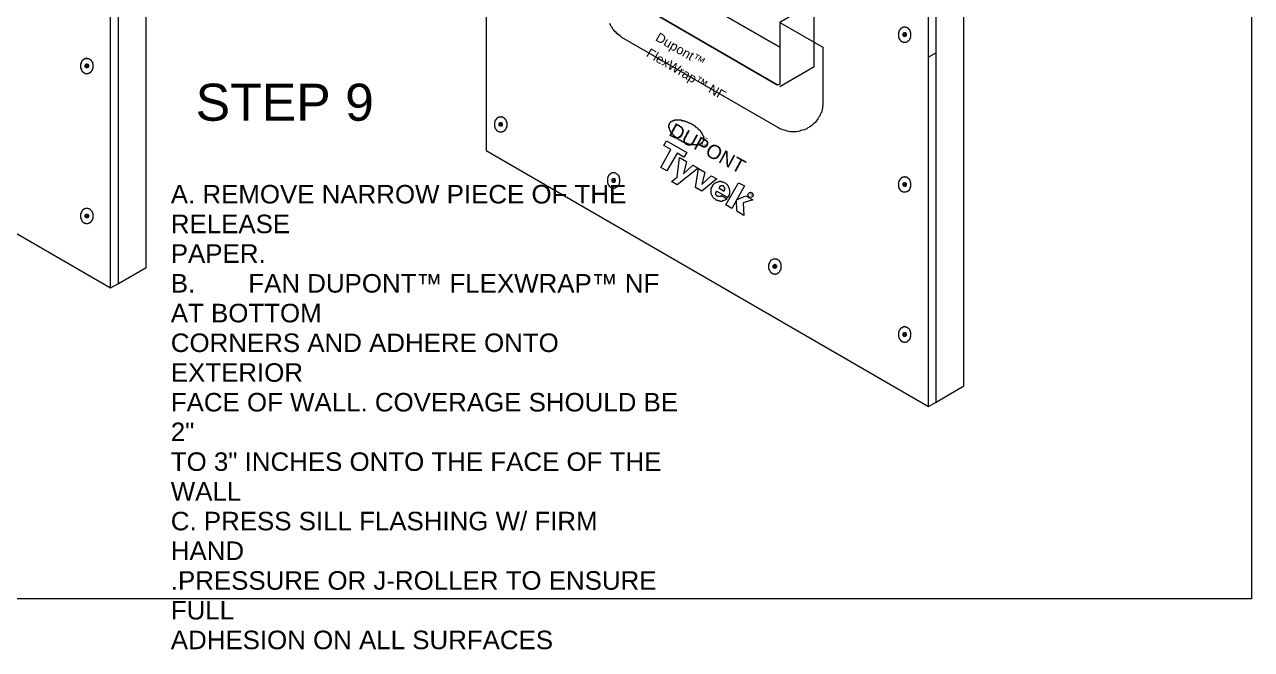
# Model space of a CAD drawing. Header units: inches. Extents: x 0 to 32.7, y -0.1 to 22.9.
# Drawn here: x 27.49 to 32.67, y -0.08 to 2.56 of the extents above; entities that cross this region are included whole.
import ezdxf

# ---------------------------------------------------------------- set-up
doc = ezdxf.new("R2010")
doc.units = ezdxf.units.IN
doc.header["$MEASUREMENT"] = 0
doc.layers.add('PDF_Geometry', color=7, linetype='Continuous', true_color=0x5d5d5d)
doc.layers.add('PDF_Text', color=7, linetype='Continuous')
doc.styles.add('PDF Arial', font='arial.ttf')
doc.styles.add('PDF Chief Blueprint', font='Chief_Blueprint.ttf')

msp = doc.modelspace()

# ---------------------------------------------------------------- linework, layer by layer
at = {"layer": 'PDF_Geometry', "color": 7, "lineweight": 18}
for points in [[(0.1854, 0.1336), (0.1854, 22.8836), (32.6721, 22.8836), (32.6721, 0.1336)], [(31.3088, 0.9453), (31.3088, 3.8919), (29.4421, 4.9569), (29.4421, 2.0253)]]:
    msp.add_lwpolyline(points, close=True, dxfattribs=at)
msp.add_lwpolyline([(27.8571, 3.6903), (27.8571, 4.3919), (25.9904, 5.4569), (25.9904, 2.5253), (27.8571, 1.4453), (27.8571, 3.6786)], dxfattribs=at)
at = {"layer": 'PDF_Geometry', "color": 254, "lineweight": 18, "true_color": 0xe1e1e1}
for points in [[(31.3088, 0.9453), (31.3421, 0.9636), (31.3421, 3.9119), (29.4754, 4.9769), (29.4421, 4.9569)], [(27.8571, 1.4453), (27.8904, 1.4636), (27.8904, 3.6703)], [(31.3421, 2.4369), (31.3088, 2.4186)]]:
    msp.add_lwpolyline(points, dxfattribs=at)
at = {"layer": 'PDF_Geometry', "color": 253, "lineweight": 18, "true_color": 0xa2a2a2}
for points in [[(27.8904, 1.4636), (28.0071, 1.5319), (28.0071, 4.4786), (27.9454, 4.5153), (27.8288, 4.4469), (27.8904, 4.4119), (28.0071, 4.4786)], [(31.3421, 0.9636), (31.4588, 1.0319), (31.4588, 3.9786), (31.3971, 4.0153), (31.2804, 3.9469), (31.3421, 3.9119), (31.4588, 3.9786)]]:
    msp.add_lwpolyline(points, dxfattribs=at)
at = {"layer": 'PDF_Geometry', "color": 251, "lineweight": 18, "true_color": 0x686868}
for points in [[(27.8571, 1.4453), (27.8571, 3.6786)], [(31.3088, 0.9453), (31.3088, 3.4903)], [(31.2021, 2.5136), (31.2154, 2.5136)], [(31.2088, 2.5219), (31.2088, 2.5053)], [(27.7504, 2.3819), (27.7638, 2.3819)], [(27.7571, 2.3903), (27.7571, 2.3736)], [(29.4971, 2.1353), (29.5104, 2.1353)], [(29.5038, 2.1436), (29.5038, 2.1269)], [(29.9738, 1.8986), (29.9871, 1.8986)], [(29.9804, 1.9069), (29.9804, 1.8903)], [(31.2021, 1.8819), (31.2154, 1.8819)], [(31.2088, 1.8903), (31.2088, 1.8736)], [(27.7504, 1.7486), (27.7638, 1.7486)], [(27.7571, 1.7569), (27.7571, 1.7403)], [(30.6538, 1.5353), (30.6671, 1.5353)], [(30.6604, 1.5453), (30.6604, 1.5269)], [(31.2021, 1.2486), (31.2154, 1.2486)], [(31.2088, 1.2569), (31.2088, 1.2403)]]:
    msp.add_lwpolyline(points, dxfattribs=at)
at = {"layer": 'PDF_Geometry', "color": 253, "lineweight": 18, "true_color": 0xb2b2b2}
for points in [[(30.2521, 2.7086), (30.6821, 2.4603), (30.2521, 2.7086)], [(30.6821, 2.2953), (30.8271, 2.3786), (30.8271, 2.6486), (30.6821, 2.5653), (30.6821, 2.3086), (30.6821, 2.3069), (30.6821, 2.3053), (30.6804, 2.3053), (30.6804, 2.3036), (30.6788, 2.3036), (30.6788, 2.3019), (30.6771, 2.3019), (30.6754, 2.3019), (30.6738, 2.3019), (30.6721, 2.3019), (30.6704, 2.3019), (30.1154, 2.6236), (30.6704, 2.3019)], [(30.6821, 2.5653), (30.8638, 2.4603), (30.8638, 2.2286), (30.8638, 2.2219), (30.8638, 2.2169), (30.8621, 2.2103), (30.8621, 2.2036), (30.8604, 2.1986), (30.8588, 2.1919), (30.8571, 2.1853), (30.8538, 2.1803), (30.8521, 2.1753), (30.8488, 2.1686), (30.8454, 2.1636), (30.8421, 2.1586), (30.8388, 2.1536), (30.8354, 2.1486), (30.8304, 2.1436), (30.8254, 2.1386), (30.8221, 2.1353), (30.8171, 2.1303), (30.8121, 2.1269), (30.8071, 2.1236), (30.8004, 2.1203), (30.7954, 2.1169), (30.7888, 2.1136), (30.7838, 2.1119), (30.7771, 2.1103), (30.7704, 2.1086), (30.7654, 2.1069), (30.7588, 2.1053), (30.7521, 2.1036), (30.7454, 2.1036), (30.7388, 2.1036), (30.7321, 2.1036), (30.7254, 2.1036), (30.7188, 2.1053), (30.7121, 2.1069), (30.7071, 2.1086), (30.7004, 2.1103), (30.6938, 2.1119), (30.6871, 2.1153), (30.6821, 2.1169), (30.6754, 2.1203), (30.0154, 2.5019), (30.0104, 2.5053), (30.0054, 2.5103), (29.9988, 2.5136), (29.9938, 2.5186), (29.9904, 2.5219), (29.9854, 2.5269), (29.9804, 2.5319), (29.9771, 2.5369), (29.9738, 2.5436), (29.9704, 2.5486), (29.9671, 2.5536), (29.9638, 2.5603)], [(30.6821, 2.4603), (30.6821, 2.3103), (30.6821, 2.3086)]]:
    msp.add_lwpolyline(points, dxfattribs=at)
at = {"layer": 'PDF_Geometry', "lineweight": 18}
for points in [[(31.2088, 2.5469), (31.2104, 2.5469), (31.2121, 2.5469), (31.2121, 2.5453), (31.2138, 2.5453), (31.2154, 2.5453), (31.2171, 2.5453), (31.2171, 2.5436), (31.2188, 2.5436), (31.2204, 2.5436), (31.2204, 2.5419), (31.2221, 2.5419), (31.2221, 2.5403), (31.2238, 2.5403), (31.2238, 2.5386), (31.2254, 2.5386), (31.2254, 2.5369), (31.2271, 2.5369), (31.2271, 2.5353), (31.2288, 2.5353), (31.2288, 2.5336), (31.2288, 2.5319), (31.2304, 2.5319), (31.2304, 2.5303), (31.2304, 2.5286), (31.2321, 2.5286), (31.2321, 2.5269), (31.2321, 2.5253), (31.2321, 2.5236), (31.2338, 2.5219), (31.2338, 2.5203), (31.2338, 2.5186), (31.2338, 2.5169), (31.2338, 2.5153), (31.2338, 2.5136), (31.2338, 2.5119), (31.2338, 2.5103), (31.2338, 2.5086), (31.2338, 2.5069), (31.2338, 2.5053), (31.2338, 2.5036), (31.2321, 2.5036), (31.2321, 2.5019), (31.2321, 2.5003), (31.2321, 2.4986), (31.2304, 2.4986), (31.2304, 2.4969), (31.2304, 2.4953), (31.2288, 2.4953), (31.2288, 2.4936), (31.2288, 2.4919), (31.2271, 2.4919), (31.2271, 2.4903), (31.2254, 2.4886), (31.2238, 2.4869), (31.2221, 2.4853), (31.2204, 2.4853), (31.2204, 2.4836), (31.2188, 2.4836), (31.2188, 2.4819), (31.2171, 2.4819), (31.2154, 2.4819), (31.2138, 2.4803), (31.2121, 2.4803), (31.2104, 2.4803), (31.2088, 2.4803), (31.2071, 2.4803), (31.2054, 2.4803), (31.2038, 2.4803), (31.2021, 2.4803), (31.2021, 2.4819), (31.2004, 2.4819), (31.1988, 2.4819), (31.1988, 2.4836), (31.1971, 2.4836), (31.1954, 2.4836), (31.1954, 2.4853), (31.1938, 2.4853), (31.1938, 2.4869), (31.1921, 2.4869), (31.1921, 2.4886), (31.1904, 2.4886), (31.1904, 2.4903), (31.1888, 2.4919), (31.1888, 2.4936), (31.1871, 2.4936), (31.1871, 2.4953), (31.1871, 2.4969), (31.1854, 2.4969), (31.1854, 2.4986), (31.1854, 2.5003), (31.1854, 2.5019), (31.1838, 2.5019), (31.1838, 2.5036), (31.1838, 2.5053), (31.1838, 2.5069), (31.1838, 2.5086), (31.1838, 2.5103), (31.1838, 2.5119), (31.1838, 2.5136), (31.1838, 2.5153), (31.1838, 2.5169), (31.1838, 2.5186), (31.1838, 2.5203), (31.1838, 2.5219), (31.1838, 2.5236), (31.1854, 2.5253), (31.1854, 2.5269), (31.1854, 2.5286), (31.1871, 2.5303), (31.1871, 2.5319), (31.1888, 2.5336), (31.1888, 2.5353), (31.1904, 2.5353), (31.1904, 2.5369), (31.1921, 2.5386), (31.1921, 2.5403), (31.1938, 2.5403), (31.1938, 2.5419), (31.1954, 2.5419), (31.1971, 2.5419), (31.1971, 2.5436), (31.1988, 2.5436), (31.2004, 2.5453), (31.2021, 2.5453), (31.2038, 2.5453), (31.2038, 2.5469), (31.2054, 2.5469), (31.2071, 2.5469)], [(27.7571, 2.4153), (27.7588, 2.4136), (27.7604, 2.4136), (27.7621, 2.4136), (27.7638, 2.4136), (27.7654, 2.4136), (27.7654, 2.4119), (27.7671, 2.4119), (27.7688, 2.4119), (27.7688, 2.4103), (27.7704, 2.4103), (27.7704, 2.4086), (27.7721, 2.4086), (27.7721, 2.4069), (27.7738, 2.4069), (27.7738, 2.4053), (27.7754, 2.4053), (27.7754, 2.4036), (27.7771, 2.4036), (27.7771, 2.4019), (27.7771, 2.4003), (27.7788, 2.4003), (27.7788, 2.3986), (27.7788, 2.3969), (27.7804, 2.3969), (27.7804, 2.3953), (27.7804, 2.3936), (27.7804, 2.3919), (27.7821, 2.3903), (27.7821, 2.3886), (27.7821, 2.3869), (27.7821, 2.3853), (27.7821, 2.3836), (27.7821, 2.3819), (27.7821, 2.3803), (27.7821, 2.3786), (27.7821, 2.3769), (27.7821, 2.3753), (27.7821, 2.3736), (27.7821, 2.3719), (27.7804, 2.3703), (27.7804, 2.3686), (27.7804, 2.3669), (27.7788, 2.3653), (27.7788, 2.3636), (27.7788, 2.3619), (27.7771, 2.3619), (27.7771, 2.3603), (27.7754, 2.3586), (27.7754, 2.3569), (27.7738, 2.3569), (27.7738, 2.3553), (27.7721, 2.3553), (27.7721, 2.3536), (27.7704, 2.3536), (27.7704, 2.3519), (27.7688, 2.3519), (27.7671, 2.3519), (27.7671, 2.3503), (27.7654, 2.3503), (27.7638, 2.3503), (27.7638, 2.3486), (27.7621, 2.3486), (27.7604, 2.3486), (27.7588, 2.3486), (27.7571, 2.3486), (27.7554, 2.3486), (27.7538, 2.3486), (27.7521, 2.3486), (27.7504, 2.3486), (27.7488, 2.3503), (27.7471, 2.3503), (27.7471, 2.3519), (27.7454, 2.3519), (27.7438, 2.3519), (27.7438, 2.3536), (27.7421, 2.3536), (27.7421, 2.3553), (27.7404, 2.3553), (27.7404, 2.3569), (27.7388, 2.3569), (27.7388, 2.3586), (27.7371, 2.3586), (27.7371, 2.3603), (27.7371, 2.3619), (27.7354, 2.3619), (27.7354, 2.3636), (27.7354, 2.3653), (27.7338, 2.3653), (27.7338, 2.3669), (27.7338, 2.3686), (27.7338, 2.3703), (27.7321, 2.3703), (27.7321, 2.3719), (27.7321, 2.3736), (27.7321, 2.3753), (27.7321, 2.3769), (27.7321, 2.3786), (27.7321, 2.3803), (27.7321, 2.3819), (27.7321, 2.3836), (27.7321, 2.3853), (27.7321, 2.3869), (27.7321, 2.3886), (27.7321, 2.3903), (27.7321, 2.3919), (27.7338, 2.3919), (27.7338, 2.3936), (27.7338, 2.3953), (27.7338, 2.3969), (27.7354, 2.3969), (27.7354, 2.3986), (27.7354, 2.4003), (27.7371, 2.4003), (27.7371, 2.4019), (27.7371, 2.4036), (27.7388, 2.4036), (27.7388, 2.4053), (27.7404, 2.4053), (27.7404, 2.4069), (27.7421, 2.4069), (27.7421, 2.4086), (27.7438, 2.4086), (27.7438, 2.4103), (27.7454, 2.4103), (27.7454, 2.4119), (27.7471, 2.4119), (27.7488, 2.4119), (27.7488, 2.4136), (27.7504, 2.4136), (27.7521, 2.4136), (27.7538, 2.4136), (27.7554, 2.4136), (27.7554, 2.4153)], [(29.5038, 2.1686), (29.5054, 2.1686), (29.5054, 2.1669), (29.5071, 2.1669), (29.5088, 2.1669), (29.5104, 2.1669), (29.5121, 2.1669), (29.5121, 2.1653), (29.5138, 2.1653), (29.5154, 2.1653), (29.5154, 2.1636), (29.5171, 2.1636), (29.5171, 2.1619), (29.5188, 2.1619), (29.5188, 2.1603), (29.5204, 2.1603), (29.5204, 2.1586), (29.5221, 2.1586), (29.5221, 2.1569), (29.5238, 2.1569), (29.5238, 2.1553), (29.5238, 2.1536), (29.5254, 2.1536), (29.5254, 2.1519), (29.5254, 2.1503), (29.5271, 2.1503), (29.5271, 2.1486), (29.5271, 2.1469), (29.5271, 2.1453), (29.5288, 2.1453), (29.5288, 2.1436), (29.5288, 2.1419), (29.5288, 2.1403), (29.5288, 2.1386), (29.5288, 2.1369), (29.5288, 2.1353), (29.5288, 2.1336), (29.5288, 2.1319), (29.5288, 2.1303), (29.5288, 2.1286), (29.5288, 2.1269), (29.5288, 2.1253), (29.5288, 2.1236), (29.5271, 2.1236), (29.5271, 2.1219), (29.5271, 2.1203), (29.5271, 2.1186), (29.5254, 2.1186), (29.5254, 2.1169), (29.5254, 2.1153), (29.5238, 2.1153), (29.5238, 2.1136), (29.5221, 2.1119), (29.5221, 2.1103), (29.5204, 2.1103), (29.5204, 2.1086), (29.5188, 2.1086), (29.5188, 2.1069), (29.5171, 2.1069), (29.5171, 2.1053), (29.5154, 2.1053), (29.5138, 2.1053), (29.5138, 2.1036), (29.5121, 2.1036), (29.5104, 2.1036), (29.5104, 2.1019), (29.5088, 2.1019), (29.5071, 2.1019), (29.5054, 2.1019), (29.5038, 2.1019), (29.5021, 2.1019), (29.5004, 2.1019), (29.4988, 2.1019), (29.4971, 2.1019), (29.4971, 2.1036), (29.4954, 2.1036), (29.4938, 2.1036), (29.4938, 2.1053), (29.4921, 2.1053), (29.4904, 2.1053), (29.4904, 2.1069), (29.4888, 2.1069), (29.4888, 2.1086), (29.4871, 2.1086), (29.4871, 2.1103), (29.4854, 2.1103), (29.4854, 2.1119), (29.4838, 2.1136), (29.4838, 2.1153), (29.4821, 2.1153), (29.4821, 2.1169), (29.4821, 2.1186), (29.4804, 2.1203), (29.4804, 2.1219), (29.4804, 2.1236), (29.4788, 2.1253), (29.4788, 2.1269), (29.4788, 2.1286), (29.4788, 2.1303), (29.4788, 2.1319), (29.4788, 2.1336), (29.4788, 2.1353), (29.4788, 2.1369), (29.4788, 2.1386), (29.4788, 2.1403), (29.4788, 2.1419), (29.4788, 2.1436), (29.4804, 2.1453), (29.4804, 2.1469), (29.4804, 2.1486), (29.4804, 2.1503), (29.4821, 2.1503), (29.4821, 2.1519), (29.4821, 2.1536), (29.4838, 2.1536), (29.4838, 2.1553), (29.4838, 2.1569), (29.4854, 2.1569), (29.4854, 2.1586), (29.4871, 2.1586), (29.4871, 2.1603), (29.4888, 2.1603), (29.4888, 2.1619), (29.4904, 2.1619), (29.4904, 2.1636), (29.4921, 2.1636), (29.4921, 2.1653), (29.4938, 2.1653), (29.4954, 2.1653), (29.4954, 2.1669), (29.4971, 2.1669), (29.4988, 2.1669), (29.5004, 2.1669), (29.5021, 2.1669), (29.5021, 2.1686)], [(29.9804, 1.9319), (29.9821, 1.9319), (29.9838, 1.9319), (29.9854, 1.9319), (29.9854, 1.9303), (29.9871, 1.9303), (29.9888, 1.9303), (29.9904, 1.9286), (29.9921, 1.9286), (29.9921, 1.9269), (29.9938, 1.9269), (29.9954, 1.9253), (29.9971, 1.9236), (29.9971, 1.9219), (29.9988, 1.9219), (29.9988, 1.9203), (30.0004, 1.9203), (30.0004, 1.9186), (30.0004, 1.9169), (30.0021, 1.9169), (30.0021, 1.9153), (30.0021, 1.9136), (30.0038, 1.9136), (30.0038, 1.9119), (30.0038, 1.9103), (30.0038, 1.9086), (30.0054, 1.9069), (30.0054, 1.9053), (30.0054, 1.9036), (30.0054, 1.9019), (30.0054, 1.9003), (30.0054, 1.8986), (30.0054, 1.8969), (30.0054, 1.8953), (30.0054, 1.8936), (30.0054, 1.8919), (30.0054, 1.8903), (30.0038, 1.8903), (30.0038, 1.8886), (30.0038, 1.8869), (30.0038, 1.8853), (30.0038, 1.8836), (30.0021, 1.8836), (30.0021, 1.8819), (30.0021, 1.8803), (30.0004, 1.8803), (30.0004, 1.8786), (30.0004, 1.8769), (29.9988, 1.8769), (29.9988, 1.8753), (29.9971, 1.8753), (29.9971, 1.8736), (29.9954, 1.8736), (29.9954, 1.8719), (29.9938, 1.8719), (29.9938, 1.8703), (29.9921, 1.8703), (29.9921, 1.8686), (29.9904, 1.8686), (29.9888, 1.8686), (29.9888, 1.8669), (29.9871, 1.8669), (29.9854, 1.8669), (29.9854, 1.8653), (29.9838, 1.8653), (29.9821, 1.8653), (29.9804, 1.8653), (29.9788, 1.8653), (29.9771, 1.8653), (29.9754, 1.8653), (29.9754, 1.8669), (29.9738, 1.8669), (29.9721, 1.8669), (29.9704, 1.8669), (29.9704, 1.8686), (29.9688, 1.8686), (29.9671, 1.8703), (29.9654, 1.8703), (29.9654, 1.8719), (29.9638, 1.8719), (29.9638, 1.8736), (29.9621, 1.8736), (29.9621, 1.8753), (29.9621, 1.8769), (29.9604, 1.8769), (29.9604, 1.8786), (29.9588, 1.8803), (29.9588, 1.8819), (29.9571, 1.8819), (29.9571, 1.8836), (29.9571, 1.8853), (29.9571, 1.8869), (29.9554, 1.8869), (29.9554, 1.8886), (29.9554, 1.8903), (29.9554, 1.8919), (29.9554, 1.8936), (29.9554, 1.8953), (29.9554, 1.8969), (29.9554, 1.8986), (29.9554, 1.9003), (29.9554, 1.9019), (29.9554, 1.9036), (29.9554, 1.9053), (29.9554, 1.9069), (29.9554, 1.9086), (29.9554, 1.9103), (29.9571, 1.9103), (29.9571, 1.9119), (29.9571, 1.9136), (29.9571, 1.9153), (29.9588, 1.9153), (29.9588, 1.9169), (29.9588, 1.9186), (29.9604, 1.9186), (29.9604, 1.9203), (29.9621, 1.9219), (29.9621, 1.9236), (29.9638, 1.9236), (29.9638, 1.9253), (29.9654, 1.9253), (29.9654, 1.9269), (29.9671, 1.9269), (29.9671, 1.9286), (29.9688, 1.9286), (29.9704, 1.9286), (29.9704, 1.9303), (29.9721, 1.9303), (29.9738, 1.9303), (29.9754, 1.9319), (29.9771, 1.9319), (29.9788, 1.9319)], [(31.2088, 1.9153), (31.2088, 1.9136), (31.2104, 1.9136), (31.2121, 1.9136), (31.2138, 1.9136), (31.2154, 1.9136), (31.2171, 1.9136), (31.2171, 1.9119), (31.2188, 1.9119), (31.2204, 1.9103), (31.2221, 1.9103), (31.2221, 1.9086), (31.2238, 1.9086), (31.2238, 1.9069), (31.2254, 1.9069), (31.2254, 1.9053), (31.2271, 1.9053), (31.2271, 1.9036), (31.2288, 1.9019), (31.2288, 1.9003), (31.2304, 1.9003), (31.2304, 1.8986), (31.2304, 1.8969), (31.2321, 1.8953), (31.2321, 1.8936), (31.2321, 1.8919), (31.2321, 1.8903), (31.2338, 1.8903), (31.2338, 1.8886), (31.2338, 1.8869), (31.2338, 1.8853), (31.2338, 1.8836), (31.2338, 1.8819), (31.2338, 1.8803), (31.2338, 1.8786), (31.2338, 1.8769), (31.2338, 1.8753), (31.2338, 1.8736), (31.2338, 1.8719), (31.2321, 1.8719), (31.2321, 1.8703), (31.2321, 1.8686), (31.2321, 1.8669), (31.2304, 1.8669), (31.2304, 1.8653), (31.2304, 1.8636), (31.2288, 1.8619), (31.2288, 1.8603), (31.2271, 1.8603), (31.2271, 1.8586), (31.2271, 1.8569), (31.2254, 1.8569), (31.2254, 1.8553), (31.2238, 1.8553), (31.2238, 1.8536), (31.2221, 1.8536), (31.2221, 1.8519), (31.2204, 1.8519), (31.2188, 1.8519), (31.2188, 1.8503), (31.2171, 1.8503), (31.2154, 1.8503), (31.2154, 1.8486), (31.2138, 1.8486), (31.2121, 1.8486), (31.2104, 1.8486), (31.2088, 1.8486), (31.2071, 1.8486), (31.2054, 1.8486), (31.2038, 1.8486), (31.2021, 1.8486), (31.2004, 1.8503), (31.1988, 1.8503), (31.1971, 1.8519), (31.1954, 1.8519), (31.1954, 1.8536), (31.1938, 1.8536), (31.1938, 1.8553), (31.1921, 1.8553), (31.1921, 1.8569), (31.1904, 1.8569), (31.1904, 1.8586), (31.1888, 1.8586), (31.1888, 1.8603), (31.1888, 1.8619), (31.1871, 1.8619), (31.1871, 1.8636), (31.1871, 1.8653), (31.1854, 1.8653), (31.1854, 1.8669), (31.1854, 1.8686), (31.1854, 1.8703), (31.1838, 1.8703), (31.1838, 1.8719), (31.1838, 1.8736), (31.1838, 1.8753), (31.1838, 1.8769), (31.1838, 1.8786), (31.1838, 1.8803), (31.1838, 1.8819), (31.1838, 1.8836), (31.1838, 1.8853), (31.1838, 1.8869), (31.1838, 1.8886), (31.1838, 1.8903), (31.1838, 1.8919), (31.1854, 1.8936), (31.1854, 1.8953), (31.1854, 1.8969), (31.1871, 1.8969), (31.1871, 1.8986), (31.1871, 1.9003), (31.1888, 1.9003), (31.1888, 1.9019), (31.1888, 1.9036), (31.1904, 1.9036), (31.1904, 1.9053), (31.1921, 1.9053), (31.1921, 1.9069), (31.1938, 1.9086), (31.1954, 1.9086), (31.1954, 1.9103), (31.1971, 1.9103), (31.1971, 1.9119), (31.1988, 1.9119), (31.2004, 1.9119), (31.2004, 1.9136), (31.2021, 1.9136), (31.2038, 1.9136), (31.2054, 1.9136), (31.2071, 1.9136), (31.2071, 1.9153)], [(27.7571, 1.7819), (27.7588, 1.7819), (27.7604, 1.7819), (27.7621, 1.7819), (27.7621, 1.7803), (27.7638, 1.7803), (27.7654, 1.7803), (27.7671, 1.7803), (27.7671, 1.7786), (27.7688, 1.7786), (27.7704, 1.7769), (27.7721, 1.7753), (27.7738, 1.7736), (27.7754, 1.7719), (27.7754, 1.7703), (27.7771, 1.7703), (27.7771, 1.7686), (27.7788, 1.7669), (27.7788, 1.7653), (27.7788, 1.7636), (27.7804, 1.7636), (27.7804, 1.7619), (27.7804, 1.7603), (27.7804, 1.7586), (27.7821, 1.7586), (27.7821, 1.7569), (27.7821, 1.7553), (27.7821, 1.7536), (27.7821, 1.7519), (27.7821, 1.7503), (27.7821, 1.7486), (27.7821, 1.7469), (27.7821, 1.7453), (27.7821, 1.7436), (27.7821, 1.7419), (27.7821, 1.7403), (27.7821, 1.7386), (27.7804, 1.7386), (27.7804, 1.7369), (27.7804, 1.7353), (27.7804, 1.7336), (27.7788, 1.7336), (27.7788, 1.7319), (27.7788, 1.7303), (27.7771, 1.7303), (27.7771, 1.7286), (27.7771, 1.7269), (27.7754, 1.7269), (27.7754, 1.7253), (27.7738, 1.7253), (27.7738, 1.7236), (27.7721, 1.7236), (27.7721, 1.7219), (27.7704, 1.7219), (27.7704, 1.7203), (27.7688, 1.7203), (27.7688, 1.7186), (27.7671, 1.7186), (27.7654, 1.7169), (27.7638, 1.7169), (27.7621, 1.7169), (27.7621, 1.7153), (27.7604, 1.7153), (27.7588, 1.7153), (27.7571, 1.7153), (27.7554, 1.7153), (27.7538, 1.7153), (27.7521, 1.7153), (27.7521, 1.7169), (27.7504, 1.7169), (27.7488, 1.7169), (27.7471, 1.7169), (27.7471, 1.7186), (27.7454, 1.7186), (27.7454, 1.7203), (27.7438, 1.7203), (27.7421, 1.7219), (27.7404, 1.7236), (27.7388, 1.7253), (27.7388, 1.7269), (27.7371, 1.7269), (27.7371, 1.7286), (27.7354, 1.7303), (27.7354, 1.7319), (27.7338, 1.7336), (27.7338, 1.7353), (27.7338, 1.7369), (27.7338, 1.7386), (27.7321, 1.7386), (27.7321, 1.7403), (27.7321, 1.7419), (27.7321, 1.7436), (27.7321, 1.7453), (27.7321, 1.7469), (27.7321, 1.7486), (27.7321, 1.7503), (27.7321, 1.7519), (27.7321, 1.7536), (27.7321, 1.7553), (27.7321, 1.7569), (27.7321, 1.7586), (27.7338, 1.7603), (27.7338, 1.7619), (27.7338, 1.7636), (27.7354, 1.7653), (27.7354, 1.7669), (27.7354, 1.7686), (27.7371, 1.7686), (27.7371, 1.7703), (27.7388, 1.7719), (27.7388, 1.7736), (27.7404, 1.7736), (27.7404, 1.7753), (27.7421, 1.7753), (27.7421, 1.7769), (27.7438, 1.7769), (27.7454, 1.7786), (27.7471, 1.7786), (27.7471, 1.7803), (27.7488, 1.7803), (27.7504, 1.7803), (27.7521, 1.7819), (27.7538, 1.7819), (27.7554, 1.7819)], [(30.6604, 1.5686), (30.6621, 1.5686), (30.6638, 1.5686), (30.6654, 1.5686), (30.6671, 1.5686), (30.6671, 1.5669), (30.6688, 1.5669), (30.6704, 1.5669), (30.6721, 1.5653), (30.6738, 1.5653), (30.6738, 1.5636), (30.6754, 1.5636), (30.6754, 1.5619), (30.6771, 1.5619), (30.6771, 1.5603), (30.6788, 1.5603), (30.6788, 1.5586), (30.6804, 1.5586), (30.6804, 1.5569), (30.6804, 1.5553), (30.6821, 1.5553), (30.6821, 1.5536), (30.6821, 1.5519), (30.6838, 1.5519), (30.6838, 1.5503), (30.6838, 1.5486), (30.6854, 1.5469), (30.6854, 1.5453), (30.6854, 1.5436), (30.6854, 1.5419), (30.6854, 1.5403), (30.6854, 1.5386), (30.6854, 1.5369), (30.6854, 1.5353), (30.6854, 1.5336), (30.6854, 1.5319), (30.6854, 1.5303), (30.6854, 1.5286), (30.6854, 1.5269), (30.6854, 1.5253), (30.6854, 1.5236), (30.6838, 1.5236), (30.6838, 1.5219), (30.6838, 1.5203), (30.6821, 1.5186), (30.6821, 1.5169), (30.6804, 1.5153), (30.6804, 1.5136), (30.6788, 1.5136), (30.6788, 1.5119), (30.6771, 1.5103), (30.6754, 1.5086), (30.6738, 1.5069), (30.6721, 1.5069), (30.6721, 1.5053), (30.6704, 1.5053), (30.6688, 1.5053), (30.6688, 1.5036), (30.6671, 1.5036), (30.6654, 1.5036), (30.6638, 1.5036), (30.6638, 1.5019), (30.6621, 1.5019), (30.6604, 1.5019), (30.6588, 1.5019), (30.6588, 1.5036), (30.6571, 1.5036), (30.6554, 1.5036), (30.6538, 1.5036), (30.6521, 1.5036), (30.6521, 1.5053), (30.6504, 1.5053), (30.6488, 1.5053), (30.6488, 1.5069), (30.6471, 1.5069), (30.6471, 1.5086), (30.6454, 1.5086), (30.6454, 1.5103), (30.6438, 1.5103), (30.6438, 1.5119), (30.6421, 1.5119), (30.6421, 1.5136), (30.6404, 1.5153), (30.6404, 1.5169), (30.6388, 1.5169), (30.6388, 1.5186), (30.6388, 1.5203), (30.6371, 1.5219), (30.6371, 1.5236), (30.6371, 1.5253), (30.6371, 1.5269), (30.6354, 1.5269), (30.6354, 1.5286), (30.6354, 1.5303), (30.6354, 1.5319), (30.6354, 1.5336), (30.6354, 1.5353), (30.6354, 1.5369), (30.6354, 1.5386), (30.6354, 1.5403), (30.6354, 1.5419), (30.6354, 1.5436), (30.6371, 1.5453), (30.6371, 1.5469), (30.6371, 1.5486), (30.6371, 1.5503), (30.6388, 1.5503), (30.6388, 1.5519), (30.6388, 1.5536), (30.6404, 1.5553), (30.6404, 1.5569), (30.6421, 1.5569), (30.6421, 1.5586), (30.6438, 1.5603), (30.6438, 1.5619), (30.6454, 1.5619), (30.6454, 1.5636), (30.6471, 1.5636), (30.6488, 1.5653), (30.6504, 1.5653), (30.6504, 1.5669), (30.6521, 1.5669), (30.6538, 1.5669), (30.6538, 1.5686), (30.6554, 1.5686), (30.6571, 1.5686), (30.6588, 1.5686)], [(31.2088, 1.2819), (31.2104, 1.2819), (31.2121, 1.2819), (31.2138, 1.2819), (31.2138, 1.2803), (31.2154, 1.2803), (31.2171, 1.2803), (31.2188, 1.2803), (31.2188, 1.2786), (31.2204, 1.2786), (31.2204, 1.2769), (31.2221, 1.2769), (31.2238, 1.2753), (31.2254, 1.2736), (31.2271, 1.2719), (31.2271, 1.2703), (31.2288, 1.2703), (31.2288, 1.2686), (31.2288, 1.2669), (31.2304, 1.2669), (31.2304, 1.2653), (31.2304, 1.2636), (31.2321, 1.2636), (31.2321, 1.2619), (31.2321, 1.2603), (31.2321, 1.2586), (31.2338, 1.2586), (31.2338, 1.2569), (31.2338, 1.2553), (31.2338, 1.2536), (31.2338, 1.2519), (31.2338, 1.2503), (31.2338, 1.2486), (31.2338, 1.2469), (31.2338, 1.2453), (31.2338, 1.2436), (31.2338, 1.2419), (31.2338, 1.2403), (31.2321, 1.2386), (31.2321, 1.2369), (31.2321, 1.2353), (31.2321, 1.2336), (31.2304, 1.2336), (31.2304, 1.2319), (31.2304, 1.2303), (31.2288, 1.2303), (31.2288, 1.2286), (31.2288, 1.2269), (31.2271, 1.2269), (31.2271, 1.2253), (31.2254, 1.2253), (31.2254, 1.2236), (31.2238, 1.2236), (31.2238, 1.2219), (31.2221, 1.2219), (31.2221, 1.2203), (31.2204, 1.2203), (31.2204, 1.2186), (31.2188, 1.2186), (31.2171, 1.2186), (31.2171, 1.2169), (31.2154, 1.2169), (31.2138, 1.2169), (31.2121, 1.2153), (31.2104, 1.2153), (31.2088, 1.2153), (31.2071, 1.2153), (31.2054, 1.2153), (31.2038, 1.2153), (31.2038, 1.2169), (31.2021, 1.2169), (31.2004, 1.2169), (31.1988, 1.2169), (31.1988, 1.2186), (31.1971, 1.2186), (31.1971, 1.2203), (31.1954, 1.2203), (31.1938, 1.2203), (31.1938, 1.2219), (31.1921, 1.2219), (31.1921, 1.2236), (31.1904, 1.2253), (31.1904, 1.2269), (31.1888, 1.2269), (31.1888, 1.2286), (31.1871, 1.2303), (31.1871, 1.2319), (31.1854, 1.2336), (31.1854, 1.2353), (31.1854, 1.2369), (31.1838, 1.2386), (31.1838, 1.2403), (31.1838, 1.2419), (31.1838, 1.2436), (31.1838, 1.2453), (31.1838, 1.2469), (31.1838, 1.2486), (31.1838, 1.2503), (31.1838, 1.2519), (31.1838, 1.2536), (31.1838, 1.2553), (31.1838, 1.2569), (31.1838, 1.2586), (31.1838, 1.2603), (31.1854, 1.2603), (31.1854, 1.2619), (31.1854, 1.2636), (31.1871, 1.2653), (31.1871, 1.2669), (31.1871, 1.2686), (31.1888, 1.2686), (31.1888, 1.2703), (31.1904, 1.2719), (31.1904, 1.2736), (31.1921, 1.2736), (31.1921, 1.2753), (31.1938, 1.2753), (31.1938, 1.2769), (31.1954, 1.2769), (31.1954, 1.2786), (31.1971, 1.2786), (31.1988, 1.2786), (31.1988, 1.2803), (31.2004, 1.2803), (31.2021, 1.2803), (31.2021, 1.2819), (31.2038, 1.2819), (31.2054, 1.2819), (31.2071, 1.2819)]]:
    msp.add_lwpolyline(points, close=True, dxfattribs=at)
at = {"layer": 'PDF_Geometry', "color": 251, "lineweight": 18, "true_color": 0x686868}
for points in [[(31.2088, 2.5219), (31.2104, 2.5219), (31.2121, 2.5219), (31.2121, 2.5203), (31.2138, 2.5203), (31.2138, 2.5186), (31.2138, 2.5169), (31.2154, 2.5169), (31.2154, 2.5153), (31.2154, 2.5136), (31.2154, 2.5119), (31.2154, 2.5103), (31.2138, 2.5103), (31.2138, 2.5086), (31.2138, 2.5069), (31.2121, 2.5069), (31.2121, 2.5053), (31.2104, 2.5053), (31.2088, 2.5053), (31.2071, 2.5053), (31.2054, 2.5053), (31.2054, 2.5069), (31.2038, 2.5069), (31.2038, 2.5086), (31.2021, 2.5086), (31.2021, 2.5103), (31.2021, 2.5119), (31.2021, 2.5136), (31.2021, 2.5153), (31.2021, 2.5169), (31.2021, 2.5186), (31.2038, 2.5186), (31.2038, 2.5203), (31.2054, 2.5203), (31.2054, 2.5219), (31.2071, 2.5219)], [(27.7571, 2.3903), (27.7588, 2.3903), (27.7588, 2.3886), (27.7604, 2.3886), (27.7621, 2.3886), (27.7621, 2.3869), (27.7621, 2.3853), (27.7638, 2.3853), (27.7638, 2.3836), (27.7638, 2.3819), (27.7638, 2.3803), (27.7638, 2.3786), (27.7638, 2.3769), (27.7621, 2.3769), (27.7621, 2.3753), (27.7604, 2.3753), (27.7604, 2.3736), (27.7588, 2.3736), (27.7571, 2.3736), (27.7554, 2.3736), (27.7538, 2.3736), (27.7538, 2.3753), (27.7521, 2.3753), (27.7521, 2.3769), (27.7504, 2.3769), (27.7504, 2.3786), (27.7504, 2.3803), (27.7504, 2.3819), (27.7504, 2.3836), (27.7504, 2.3853), (27.7521, 2.3869), (27.7521, 2.3886), (27.7538, 2.3886), (27.7538, 2.3903), (27.7554, 2.3903)], [(29.5038, 2.1436), (29.5054, 2.1436), (29.5071, 2.1436), (29.5071, 2.1419), (29.5088, 2.1419), (29.5088, 2.1403), (29.5088, 2.1386), (29.5104, 2.1386), (29.5104, 2.1369), (29.5104, 2.1353), (29.5104, 2.1336), (29.5104, 2.1319), (29.5104, 2.1303), (29.5088, 2.1303), (29.5088, 2.1286), (29.5071, 2.1286), (29.5071, 2.1269), (29.5054, 2.1269), (29.5038, 2.1269), (29.5021, 2.1269), (29.5004, 2.1269), (29.5004, 2.1286), (29.4988, 2.1286), (29.4988, 2.1303), (29.4971, 2.1303), (29.4971, 2.1319), (29.4971, 2.1336), (29.4971, 2.1353), (29.4971, 2.1369), (29.4971, 2.1386), (29.4988, 2.1386), (29.4988, 2.1403), (29.4988, 2.1419), (29.5004, 2.1419), (29.5004, 2.1436), (29.5021, 2.1436)], [(30.3571, 2.0636), (30.3571, 2.0619), (30.3554, 2.0619), (30.3554, 2.0603), (30.3538, 2.0586), (30.3538, 2.0569), (30.3521, 2.0569), (30.3521, 2.0553), (30.3504, 2.0553), (30.3488, 2.0553), (30.3488, 2.0536), (30.3471, 2.0536), (30.3454, 2.0519), (30.3438, 2.0519), (30.3421, 2.0519), (30.3421, 2.0503), (30.3404, 2.0503), (30.3388, 2.0503), (30.3371, 2.0503), (30.3371, 2.0486), (30.3354, 2.0486), (30.3338, 2.0486), (30.3321, 2.0486), (30.3304, 2.0486), (30.3288, 2.0486), (30.3271, 2.0486), (30.3254, 2.0486), (30.3238, 2.0486), (30.3221, 2.0486), (30.3204, 2.0486), (30.3188, 2.0486), (30.3171, 2.0486), (30.3154, 2.0486), (30.3138, 2.0486), (30.3121, 2.0486), (30.3104, 2.0486), (30.3088, 2.0486), (30.3071, 2.0486), (30.3054, 2.0503), (30.3038, 2.0503), (30.3021, 2.0503), (30.3004, 2.0503), (30.2988, 2.0519), (30.2971, 2.0519), (30.2954, 2.0519), (30.2938, 2.0519), (30.2921, 2.0536), (30.2904, 2.0536), (30.2888, 2.0553), (30.2871, 2.0553), (30.2854, 2.0553), (30.2838, 2.0553), (30.2821, 2.0569), (30.2804, 2.0569), (30.2788, 2.0586), (30.2771, 2.0586), (30.2754, 2.0603), (30.2738, 2.0603), (30.2721, 2.0619), (30.2704, 2.0619), (30.2688, 2.0619), (30.2688, 2.0636), (30.2671, 2.0636), (30.2654, 2.0653), (30.2638, 2.0653), (30.2621, 2.0669), (30.2604, 2.0669), (30.2604, 2.0686), (30.2588, 2.0686), (30.2571, 2.0703), (30.2554, 2.0703), (30.2538, 2.0719), (30.2521, 2.0736), (30.2504, 2.0736), (30.2488, 2.0753), (30.2471, 2.0769), (30.2454, 2.0786), (30.2438, 2.0803), (30.2421, 2.0803), (30.2421, 2.0819), (30.2404, 2.0819), (30.2388, 2.0836), (30.2388, 2.0853), (30.2371, 2.0853), (30.2354, 2.0869), (30.2338, 2.0886), (30.2321, 2.0903), (30.2321, 2.0919), (30.2304, 2.0919), (30.2304, 2.0936), (30.2288, 2.0936), (30.2288, 2.0953), (30.2271, 2.0953), (30.2271, 2.0969), (30.2254, 2.0986), (30.2238, 2.1003), (30.2238, 2.1019), (30.2221, 2.1019), (30.2221, 2.1036), (30.2204, 2.1053), (30.2204, 2.1069), (30.2188, 2.1069), (30.2188, 2.1086), (30.2188, 2.1103), (30.2171, 2.1103), (30.2171, 2.1119), (30.2171, 2.1136), (30.2154, 2.1153), (30.2154, 2.1169), (30.2154, 2.1186), (30.2154, 2.1203), (30.2138, 2.1203), (30.2138, 2.1219), (30.2138, 2.1236), (30.2138, 2.1253), (30.2138, 2.1269), (30.2138, 2.1286), (30.2138, 2.1303), (30.2138, 2.1319), (30.2138, 2.1336), (30.2154, 2.1336), (30.2154, 2.1353), (30.2154, 2.1369), (30.2154, 2.1386), (30.2171, 2.1386), (30.2171, 2.1403), (30.2188, 2.1419), (30.2188, 2.1436), (30.2204, 2.1436), (30.2204, 2.1453), (30.2221, 2.1453), (30.2221, 2.1469), (30.2238, 2.1469), (30.2254, 2.1486), (30.2271, 2.1486), (30.2271, 2.1503), (30.2288, 2.1503), (30.2304, 2.1503), (30.2321, 2.1519), (30.2338, 2.1519), (30.2354, 2.1519), (30.2371, 2.1519), (30.2371, 2.1536), (30.2388, 2.1536), (30.2404, 2.1536), (30.2421, 2.1536), (30.2438, 2.1536), (30.2454, 2.1536), (30.2471, 2.1536), (30.2488, 2.1536), (30.2504, 2.1536), (30.2521, 2.1536), (30.2538, 2.1536), (30.2554, 2.1536), (30.2571, 2.1536), (30.2588, 2.1536), (30.2604, 2.1536), (30.2621, 2.1536), (30.2638, 2.1536), (30.2654, 2.1536), (30.2654, 2.1519), (30.2671, 2.1519), (30.2688, 2.1519), (30.2704, 2.1519), (30.2721, 2.1519), (30.2738, 2.1503), (30.2754, 2.1503), (30.2771, 2.1503), (30.2788, 2.1503), (30.2804, 2.1486), (30.2821, 2.1486), (30.2838, 2.1486), (30.2854, 2.1469), (30.2871, 2.1469), (30.2888, 2.1469), (30.2904, 2.1453), (30.2921, 2.1453), (30.2938, 2.1436), (30.2954, 2.1436), (30.2971, 2.1436), (30.2988, 2.1419), (30.3004, 2.1419), (30.3004, 2.1403), (30.3021, 2.1403), (30.3038, 2.1403), (30.3054, 2.1386), (30.3071, 2.1386), (30.3088, 2.1369), (30.3104, 2.1369), (30.3104, 2.1353), (30.3121, 2.1353), (30.3138, 2.1336), (30.3154, 2.1336), (30.3171, 2.1319), (30.3188, 2.1303), (30.3204, 2.1303), (30.3221, 2.1286), (30.3238, 2.1286), (30.3238, 2.1269), (30.3254, 2.1253), (30.3271, 2.1253), (30.3271, 2.1236), (30.3288, 2.1236), (30.3304, 2.1219), (30.3321, 2.1203), (30.3338, 2.1203), (30.3338, 2.1186), (30.3354, 2.1169), (30.3371, 2.1169), (30.3371, 2.1153), (30.3388, 2.1153), (30.3388, 2.1136), (30.3404, 2.1136), (30.3421, 2.1119), (30.3421, 2.1103), (30.3438, 2.1103), (30.3438, 2.1086), (30.3454, 2.1086), (30.3454, 2.1069), (30.3471, 2.1069), (30.3471, 2.1053), (30.3471, 2.1036), (30.3488, 2.1036), (30.3488, 2.1019), (30.3504, 2.1019), (30.3504, 2.1003), (30.3521, 2.0986), (30.3521, 2.0969), (30.3538, 2.0953), (30.3538, 2.0936), (30.3554, 2.0919), (30.3554, 2.0903), (30.3571, 2.0886), (30.3571, 2.0869), (30.3588, 2.0853), (30.3588, 2.0836), (30.3588, 2.0819), (30.3588, 2.0803), (30.3588, 2.0786), (30.3604, 2.0786), (30.3604, 2.0769), (30.3604, 2.0753), (30.3604, 2.0736), (30.3604, 2.0719), (30.3588, 2.0703), (30.3588, 2.0686), (30.3588, 2.0669), (30.3588, 2.0653)], [(30.2888, 2.0169), (30.2771, 1.9969), (30.2488, 2.0136), (30.2054, 1.9386), (30.1788, 1.9536), (30.2221, 2.0286), (30.1921, 2.0453), (30.2038, 2.0653)], [(30.2604, 1.9936), (30.2871, 1.9786), (30.2754, 1.9269), (30.3138, 1.9636), (30.3371, 1.9503), (30.2488, 1.8803), (30.2238, 1.8936), (30.2488, 1.9119), (30.2588, 1.9953)], [(30.3654, 1.9336), (30.3521, 1.8819), (30.3921, 1.9186), (30.4154, 1.9053), (30.3521, 1.8536), (30.3254, 1.8686), (30.3388, 1.9486)], [(29.9804, 1.9069), (29.9821, 1.9069), (29.9838, 1.9069), (29.9838, 1.9053), (29.9854, 1.9053), (29.9854, 1.9036), (29.9854, 1.9019), (29.9871, 1.9019), (29.9871, 1.9003), (29.9871, 1.8986), (29.9871, 1.8969), (29.9871, 1.8953), (29.9854, 1.8953), (29.9854, 1.8936), (29.9854, 1.8919), (29.9838, 1.8919), (29.9821, 1.8903), (29.9804, 1.8903), (29.9788, 1.8903), (29.9771, 1.8903), (29.9771, 1.8919), (29.9754, 1.8919), (29.9754, 1.8936), (29.9738, 1.8936), (29.9738, 1.8953), (29.9738, 1.8969), (29.9738, 1.8986), (29.9738, 1.9003), (29.9738, 1.9019), (29.9738, 1.9036), (29.9754, 1.9036), (29.9754, 1.9053), (29.9771, 1.9053), (29.9771, 1.9069), (29.9788, 1.9069)], [(30.4571, 1.8836), (30.4554, 1.8836), (30.4538, 1.8853), (30.4521, 1.8869), (30.4488, 1.8886), (30.4471, 1.8886), (30.4454, 1.8903), (30.4438, 1.8903), (30.4421, 1.8919), (30.4388, 1.8919), (30.4371, 1.8919), (30.4354, 1.8919), (30.4338, 1.8936), (30.4304, 1.8936), (30.4288, 1.8936), (30.4271, 1.8936), (30.4238, 1.8936), (30.4221, 1.8919), (30.4204, 1.8919), (30.4188, 1.8919), (30.4154, 1.8903), (30.4138, 1.8903), (30.4121, 1.8886), (30.4104, 1.8886), (30.4088, 1.8869), (30.4071, 1.8869), (30.4054, 1.8853), (30.4038, 1.8836), (30.4021, 1.8819), (30.4004, 1.8819), (30.3904, 1.8653), (30.3904, 1.8619), (30.3904, 1.8603), (30.3904, 1.8586), (30.3904, 1.8553), (30.3904, 1.8536), (30.3904, 1.8519), (30.3904, 1.8486), (30.3904, 1.8469), (30.3904, 1.8453), (30.3921, 1.8436), (30.3921, 1.8403), (30.3938, 1.8386), (30.3938, 1.8369), (30.3954, 1.8353), (30.3954, 1.8319), (30.3971, 1.8303), (30.3988, 1.8286), (30.4004, 1.8269), (30.4021, 1.8253), (30.4038, 1.8236), (30.4054, 1.8219), (30.4071, 1.8219), (30.4088, 1.8203), (30.4104, 1.8186), (30.4121, 1.8169), (30.4138, 1.8169), (30.4154, 1.8153), (30.4188, 1.8153), (30.4204, 1.8136), (30.4221, 1.8136), (30.4238, 1.8136), (30.4271, 1.8136), (30.4288, 1.8119), (30.4304, 1.8119), (30.4338, 1.8119), (30.4354, 1.8119), (30.4371, 1.8119), (30.4404, 1.8136), (30.4421, 1.8136), (30.4438, 1.8136), (30.4471, 1.8153), (30.4488, 1.8153), (30.4504, 1.8169), (30.4521, 1.8169), (30.4538, 1.8186), (30.4571, 1.8203), (30.4588, 1.8203), (30.4354, 1.8336), (30.4338, 1.8336), (30.4338, 1.8319), (30.4321, 1.8319), (30.4321, 1.8303), (30.4304, 1.8303), (30.4288, 1.8303), (30.4271, 1.8303), (30.4254, 1.8303), (30.4238, 1.8303), (30.4221, 1.8303), (30.4204, 1.8303), (30.4188, 1.8303), (30.4188, 1.8319), (30.4171, 1.8319), (30.4171, 1.8336), (30.4154, 1.8336), (30.4138, 1.8353), (30.4138, 1.8369), (30.4121, 1.8386), (30.4121, 1.8403), (30.4121, 1.8419), (30.4121, 1.8436), (30.4121, 1.8453), (30.4121, 1.8469), (30.4154, 1.8536), (30.4621, 1.8269), (30.4688, 1.8369), (30.4688, 1.8403), (30.4688, 1.8419), (30.4704, 1.8436), (30.4704, 1.8453), (30.4704, 1.8486), (30.4704, 1.8503), (30.4704, 1.8519), (30.4704, 1.8553), (30.4704, 1.8569), (30.4704, 1.8586), (30.4688, 1.8603), (30.4688, 1.8636), (30.4688, 1.8653), (30.4671, 1.8669), (30.4671, 1.8686), (30.4654, 1.8703), (30.4654, 1.8736), (30.4638, 1.8753), (30.4621, 1.8769), (30.4604, 1.8786), (30.4604, 1.8803), (30.4588, 1.8819)], [(30.4238, 1.8669), (30.4471, 1.8536), (30.4471, 1.8553), (30.4488, 1.8569), (30.4488, 1.8586), (30.4488, 1.8603), (30.4504, 1.8619), (30.4504, 1.8636), (30.4504, 1.8653), (30.4488, 1.8653), (30.4488, 1.8669), (30.4488, 1.8686), (30.4471, 1.8703), (30.4471, 1.8719), (30.4454, 1.8719), (30.4454, 1.8736), (30.4438, 1.8736), (30.4421, 1.8753), (30.4404, 1.8753), (30.4388, 1.8753), (30.4371, 1.8753), (30.4354, 1.8753), (30.4338, 1.8753), (30.4321, 1.8753), (30.4304, 1.8736), (30.4288, 1.8736), (30.4288, 1.8719), (30.4271, 1.8719), (30.4271, 1.8703), (30.4254, 1.8703), (30.4254, 1.8686), (30.4254, 1.8669)], [(30.5321, 1.8753), (30.4788, 1.7803), (30.4538, 1.7953), (30.5071, 1.8886)], [(31.2088, 1.8903), (31.2104, 1.8903), (31.2104, 1.8886), (31.2121, 1.8886), (31.2138, 1.8886), (31.2138, 1.8869), (31.2138, 1.8853), (31.2154, 1.8853), (31.2154, 1.8836), (31.2154, 1.8819), (31.2154, 1.8803), (31.2154, 1.8786), (31.2138, 1.8769), (31.2138, 1.8753), (31.2121, 1.8753), (31.2121, 1.8736), (31.2104, 1.8736), (31.2088, 1.8736), (31.2071, 1.8736), (31.2054, 1.8736), (31.2054, 1.8753), (31.2038, 1.8753), (31.2038, 1.8769), (31.2021, 1.8769), (31.2021, 1.8786), (31.2021, 1.8803), (31.2021, 1.8819), (31.2021, 1.8836), (31.2021, 1.8853), (31.2021, 1.8869), (31.2038, 1.8869), (31.2038, 1.8886), (31.2054, 1.8886), (31.2054, 1.8903), (31.2071, 1.8903)], [(30.5388, 1.8336), (30.5671, 1.8169), (30.5271, 1.8036), (30.5304, 1.7503), (30.5004, 1.7686), (30.4988, 1.8169)], [(27.7571, 1.7569), (27.7588, 1.7569), (27.7604, 1.7569), (27.7604, 1.7553), (27.7621, 1.7553), (27.7621, 1.7536), (27.7638, 1.7536), (27.7638, 1.7519), (27.7638, 1.7503), (27.7638, 1.7486), (27.7638, 1.7469), (27.7638, 1.7453), (27.7621, 1.7453), (27.7621, 1.7436), (27.7621, 1.7419), (27.7604, 1.7419), (27.7604, 1.7403), (27.7588, 1.7403), (27.7571, 1.7403), (27.7554, 1.7403), (27.7538, 1.7403), (27.7538, 1.7419), (27.7521, 1.7419), (27.7521, 1.7436), (27.7504, 1.7436), (27.7504, 1.7453), (27.7504, 1.7469), (27.7504, 1.7486), (27.7504, 1.7503), (27.7504, 1.7519), (27.7504, 1.7536), (27.7521, 1.7536), (27.7521, 1.7553), (27.7538, 1.7553), (27.7538, 1.7569), (27.7554, 1.7569)], [(30.6604, 1.5453), (30.6621, 1.5453), (30.6621, 1.5436), (30.6638, 1.5436), (30.6654, 1.5436), (30.6654, 1.5419), (30.6654, 1.5403), (30.6671, 1.5403), (30.6671, 1.5386), (30.6671, 1.5369), (30.6671, 1.5353), (30.6671, 1.5336), (30.6671, 1.5319), (30.6654, 1.5303), (30.6654, 1.5286), (30.6638, 1.5286), (30.6621, 1.5286), (30.6621, 1.5269), (30.6604, 1.5269), (30.6588, 1.5269), (30.6588, 1.5286), (30.6571, 1.5286), (30.6571, 1.5303), (30.6554, 1.5303), (30.6554, 1.5319), (30.6538, 1.5319), (30.6538, 1.5336), (30.6538, 1.5353), (30.6538, 1.5369), (30.6538, 1.5386), (30.6538, 1.5403), (30.6554, 1.5403), (30.6554, 1.5419), (30.6571, 1.5419), (30.6571, 1.5436), (30.6588, 1.5436), (30.6588, 1.5453)], [(31.2088, 1.2569), (31.2104, 1.2569), (31.2121, 1.2569), (31.2121, 1.2553), (31.2138, 1.2553), (31.2138, 1.2536), (31.2138, 1.2519), (31.2154, 1.2519), (31.2154, 1.2503), (31.2154, 1.2486), (31.2154, 1.2469), (31.2154, 1.2453), (31.2138, 1.2453), (31.2138, 1.2436), (31.2138, 1.2419), (31.2121, 1.2419), (31.2104, 1.2419), (31.2104, 1.2403), (31.2088, 1.2403), (31.2071, 1.2403), (31.2054, 1.2403), (31.2054, 1.2419), (31.2038, 1.2419), (31.2038, 1.2436), (31.2021, 1.2436), (31.2021, 1.2453), (31.2021, 1.2469), (31.2021, 1.2486), (31.2021, 1.2503), (31.2021, 1.2519), (31.2021, 1.2536), (31.2038, 1.2536), (31.2038, 1.2553), (31.2054, 1.2553), (31.2054, 1.2569), (31.2071, 1.2569)]]:
    msp.add_lwpolyline(points, close=True, dxfattribs=at)
msp.add_circle((30.5579, 1.8377), 0.011, dxfattribs=at)

# ---------------------------------------------------------------- texts
at = {"layer": 'PDF_Text', "color": 250, "true_color": 0x1c1c1c, "attachment_point": 7, "rotation": 329.9511, "style": 'PDF Arial'}
for s, insert, char_height in [('Dupont™', (30.1474, 2.4805), 0.03899), ('FlexWrap™ NF', (30.1089, 2.414), 0.038991)]:
    msp.add_mtext(s, dxfattribs=dict(at, insert=insert, char_height=char_height))
at = {"layer": 'PDF_Text', "attachment_point": 7, "style": 'PDF Arial'}
for s, insert, char_height in [('STEP 9', (28.2161, 2.1482), 0.15628), ('A. REMOVE NARROW PIECE OF THE', (28.1113, 1.8004), 0.078138), ('RELEASE', (28.1113, 1.6751), 0.07814), ('PAPER.', (28.1113, 1.5511), 0.07814), ('B.', (28.1113, 1.4258), 0.07814), ('FAN DUPONT™ FLEXWRAP™ NF', (28.4386, 1.4244), 0.078138), ('AT BOTTOM', (28.1113, 1.2991), 0.07814), ('CORNERS AND ADHERE ONTO', (28.1113, 1.1738), 0.078138), ('EXTERIOR', (28.1113, 1.0484), 0.07814), ('FACE OF WALL. COVERAGE SHOULD BE', (28.1113, 0.9231), 0.078138), ('2"', (28.1113, 0.7992), 0.07814), ('TO 3" INCHES ONTO THE FACE OF THE', (28.1113, 0.6724), 0.078138), ('WALL', (28.1113, 0.5485), 0.07814), ('C. PRESS SILL FLASHING W/ FIRM', (28.1113, 0.4218), 0.078138), ('HAND', (28.1113, 0.2978), 0.07814), ('.PRESSURE OR J-ROLLER TO ENSURE', (28.1113, 0.1712), 0.078138), ('FULL', (28.1113, 0.0458), 0.07814), ('ADHESION ON ALL SURFACES', (28.1113, -0.0795), 0.078138)]:
    msp.add_mtext(s, dxfattribs=dict(at, insert=insert, char_height=char_height))
at = {"layer": 'PDF_Text', "color": 251, "true_color": 0x686868, "attachment_point": 7, "rotation": 331.478}
for s, insert, char_height, style in [('DUPONT', (30.2084, 2.0907), 0.05918, 'PDF Arial'), ('T', (30.3589, 2.0675), 0.0156, 'PDF Arial'), ('M', (30.3466, 2.0448), 0.0156, 'PDF Arial'), ('R', (30.5522, 1.8383), 0.0129, 'PDF Chief Blueprint')]:
    msp.add_mtext(s, dxfattribs=dict(at, insert=insert, char_height=char_height, style=style))

doc.saveas('drawing.dxf')
